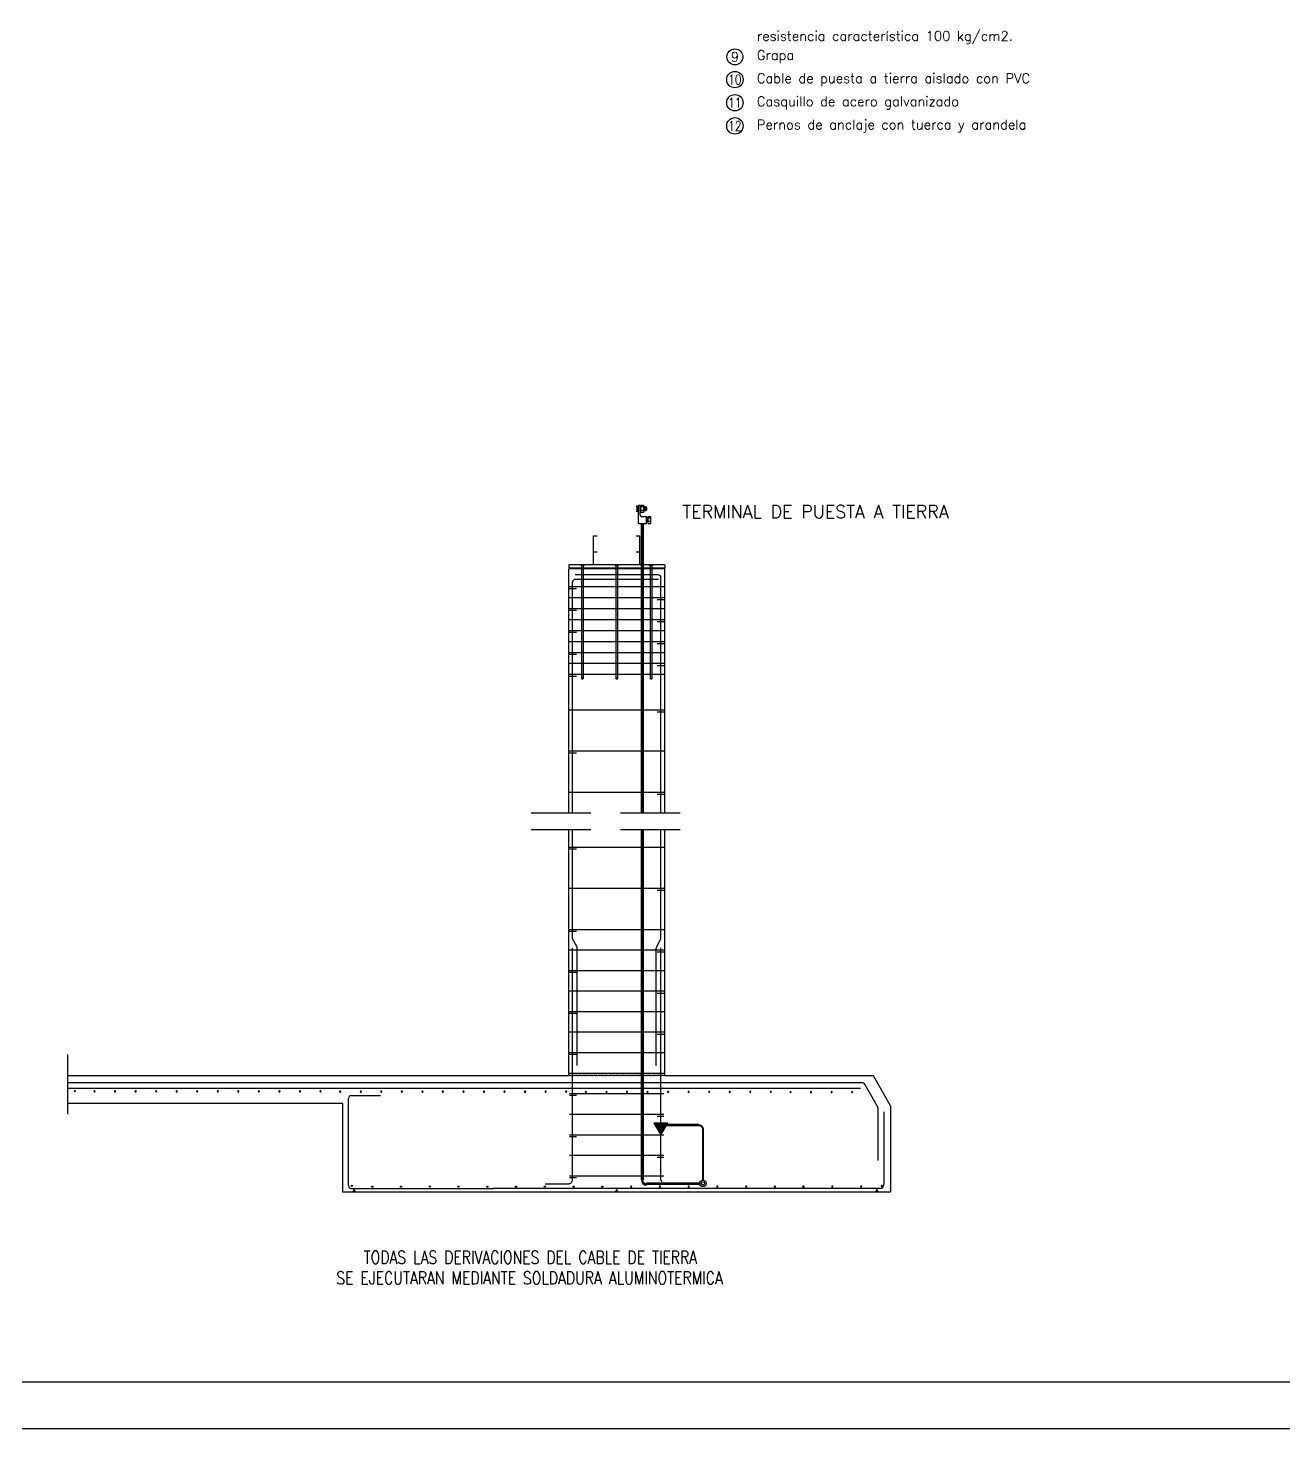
# Model space of a CAD drawing. Header units: millimetres. Extents: x 307650 to 308070, y 120844 to 121141.
# Drawn here: x 307802.7 to 307936.6, y 120844 to 120993.4 of the extents above; entities that cross this region are included whole.
import ezdxf
from ezdxf.enums import TextEntityAlignment as Align

# ---------------------------------------------------------------- set-up
doc = ezdxf.new("R2010")
doc.units = ezdxf.units.MM
doc.linetypes.add('TRAZOS2', pattern=[9.525, 6.35, -3.175])
for name, color, linetype in [('015', 1, 'Continuous'), ('018', 1, 'Continuous'), ('020', 1, 'Continuous'), ('025', 7, 'Continuous'), ('035', 4, 'Continuous'), ('04', 4, 'Continuous'), ('07', 6, 'Continuous'), ('0VERDE', 3, 'Continuous'), ('ELECTRICIDAD', 7, 'Continuous'), ('NTE-1', 7, 'Continuous'), ('NTE-TEXTOS', 7, 'Continuous'), ('PAVIMENTO', 7, 'Continuous'), ('PAVIMENTO1', 1, 'Continuous'), ('PTIERRA', 3, 'Continuous'), ('TEXTO', 7, 'Continuous')]:
    doc.layers.add(name, color=color, linetype=linetype)
doc.styles.add('NTE-ROM14', font='ROMAND8.shx', dxfattribs={"height": 1.4})
doc.styles.add('ROMANS', font='romans', dxfattribs={"height": 6})
doc.styles.get("Standard").update_dxf_attribs({"font": 'romans.shx'})
pattern_1 = [(75, (307810.394194, 120916.815916), (-0.04111594, 0.011016983), []), (75, (307810.411575, 120916.825954), (-0.04111594, 0.011016983), [])]

# ---------------------------------------------------------------- blocks, each defined once
blk = doc.blocks.new('A1')
at = {"layer": '015'}
blk.add_lwpolyline([(-841, 0), (-841, 594), (0, 594), (0, 0)], close=True, dxfattribs=at)
at = {"layer": '07'}
blk.add_lwpolyline([(-816, 10), (-816, 584), (-10, 584), (-10, 10)], close=True, dxfattribs=at)
blk = doc.blocks.new('A$C61DE634C')
at = {"layer": '015', "color": 7, "linetype": 'Continuous'}
blk.add_circle((66.63, 7.75), 1.17, dxfattribs=at)
at = {"layer": '020', "color": 7, "linetype": 'Continuous'}
for centre, radius in [((66.63, 10.98), 1.14), ((66.63, 4.46), 1.17), ((66.63, 1.17), 1.17)]:
    blk.add_circle(centre, radius, dxfattribs=at)
at = {"layer": 'NTE-TEXTOS', "color": 7, "style": 'NTE-ROM14'}
for s, height, p in [('resistencia característica 100 kg/cm2.', 1.3621, (69.75, 13.27)), ('Grapa', 1.362, (69.75, 10.55)), ('Cable de puesta a tierra aislado con PVC', 1.3621, (69.75, 7.26)), ('Casquillo de acero galvanizado', 1.3621, (69.75, 3.97)), ('Pernos de anclaje con tuerca y arandela', 1.3621, (69.75, 0.68))]:
    blk.add_text(s, height=height, dxfattribs=at).set_placement(p)
blk.add_text('9', height=1.36, dxfattribs=at).set_placement((66.63, 10.98, 0), align=Align.MIDDLE)
at = {"layer": 'NTE-TEXTOS', "color": 7, "style": 'NTE-ROM14', "width": 0.8}
for s, p in [('10', (66.63, 7.75, 0)), ('11', (66.63, 4.46, 0)), ('12', (66.63, 1.17, 0))]:
    blk.add_text(s, height=1.362, dxfattribs=at).set_placement(p, align=Align.MIDDLE)
blk = doc.blocks.new('REDONDO')
at = {"const_width": 0.015}
blk.add_lwpolyline([(-0.0075, 0, 1), (0.0075, 0, 1)], format="xyb", close=True, dxfattribs=at)
blk = doc.blocks.new('REDONDOS')
at = {"xscale": 8, "yscale": 8, "zscale": 8, "rotation": 359.9999999999984}
blk.add_blockref('REDONDO', (0, 0), dxfattribs=at)

msp = doc.modelspace()

# ---------------------------------------------------------------- hatches: boundary and pattern name
at = {"layer": '018'}
h = msp.add_hatch(dxfattribs=at)
h.set_pattern_fill('ANSI31', color=256, scale=0.272425, angle=315, style=0)
h.set_pattern_definition([(0, (307810.394194, 120916.815916), (1e-17, 0.034053082), [])])
h.paths.add_polyline_path([(307867.67, 120942.39), (307867.57, 120942.39), (307867.57, 120941.88), (307867.67, 120941.88)])
h = msp.add_hatch(dxfattribs=at)
h.set_pattern_fill('ANSI32', color=256, scale=0.11351, angle=30, style=0)
h.set_pattern_definition(pattern_1)
h.paths.add_polyline_path([(307868.35, 120941.95), (307868.63, 120941.95), (307868.63, 120942.32), (307868.35, 120942.32)])
h = msp.add_hatch(dxfattribs=at)
h.set_pattern_fill('ANSI32', color=256, scale=0.11351, angle=30, style=0)
h.set_pattern_definition(pattern_1)
h.paths.add_polyline_path([(307868.81, 120941.13), (307868.64, 120941.13), (307868.64, 120940.76), (307868.81, 120940.76)])

# ---------------------------------------------------------------- linework, layer by layer
at = {"color": 7, "linetype": 'Continuous'}
for p, q in [((307860.37, 120936.16, 0), (307860.37, 120935.8, 0)), ((307870.59, 120936.16, 0), (307870.59, 120935.8, 0)), ((307836.29, 120869.27, 0), (307836.29, 120878.75, 0))]:
    msp.add_line(p, q, dxfattribs=at)
at = {"color": 7}
msp.add_lwpolyline([(307885.34, 120869.87), (307885.34, 120869.87), (307885.34, 120869.87, -0.073016), (307885.31, 120869.9, -0.281061), (307885.31, 120869.91, -0.47607), (307885.33, 120869.91, -0.060371), (307885.38, 120869.84, -0.634771), (307885.36, 120869.81, -0.242313), (307885.3, 120869.86, -0.248819), (307885.3, 120869.88, -0.181084), (307885.32, 120869.9, -0.169015), (307885.36, 120869.9, -0.345044), (307885.37, 120869.89, -0.181711), (307885.35, 120869.84, -0.469208), (307885.32, 120869.84, -0.214718), (307885.32, 120869.87, -0.177327), (307885.34, 120869.89, -0.374799), (307885.36, 120869.89, -0.210641), (307885.36, 120869.86, -0.139067), (307885.36, 120869.84, -0.202198), (307885.35, 120869.84, -0.130518), (307885.34, 120869.84, -0.15704), (307885.33, 120869.85, -0.136694), (307885.33, 120869.86, -0.131407), (307885.33, 120869.87, -0.102649), (307885.34, 120869.88, -0.157307), (307885.34, 120869.88, -0.102329), (307885.35, 120869.88, -0.143615), (307885.36, 120869.87, -0.108168), (307885.36, 120869.87, -0.078993), (307885.36, 120869.86, -0.060207), (307885.36, 120869.85, -0.099726), (307885.35, 120869.85, -0.131383), (307885.35, 120869.85, -0.157147), (307885.34, 120869.85, -0.093011), (307885.34, 120869.85, -0.081884), (307885.34, 120869.85, -0.082731), (307885.34, 120869.85, -0.058976), (307885.34, 120869.86, -0.128247), (307885.34, 120869.87, -0.288955), (307885.34, 120869.87, -0.070258), (307885.35, 120869.87, -0.077583), (307885.35, 120869.87, -0.068603), (307885.35, 120869.87, -0.053873), (307885.35, 120869.86, -0.145924), (307885.35, 120869.86, -0.215054), (307885.35, 120869.85, -0.058518), (307885.35, 120869.85, -0.087895), (307885.35, 120869.85, -0.133414), (307885.34, 120869.85, -0.155511), (307885.34, 120869.86, -0.115338), (307885.34, 120869.86, -0.092393), (307885.34, 120869.86, -0.099888), (307885.34, 120869.86, -0.122045), (307885.35, 120869.86, -0.190061), (307885.35, 120869.86, -0.292213), (307885.35, 120869.86, -0.282349), (307885.35, 120869.86, -0.266678), (307885.35, 120869.86)], format="xyb", dxfattribs=at)
at = {"layer": '015'}
for p, q in [((307867.55, 120942.39, 0), (307867.79, 120942.39, 0)), ((307867.55, 120941.88, 0), (307867.79, 120941.88, 0)), ((307867.67, 120941.88, 0), (307867.67, 120942.39, 0)), ((307867.79, 120940.57, 0), (307867.79, 120942.5, 0)), ((307867.79, 120942.5, 0), (307867.96, 120942.5, 0)), ((307867.96, 120941.48, 0), (307867.96, 120942.5, 0)), ((307868.06, 120942.39, 0), (307867.96, 120942.39, 0)), ((307868.06, 120941.88, 0), (307867.96, 120941.88, 0)), ((307868.06, 120941.76, 0), (307868.06, 120942.5, 0)), ((307868.06, 120942.5, 0), (307868.35, 120942.5, 0)), ((307868.63, 120942.32, 0), (307868.06, 120942.32, 0)), ((307868.63, 120941.95, 0), (307868.06, 120941.95, 0)), ((307868.06, 120941.76, 0), (307868.35, 120941.76, 0)), ((307868.13, 120941.31, 0), (307868.64, 120941.31, 0)), ((307868.35, 120941.76, 0), (307868.35, 120942.5, 0)), ((307868.63, 120941.95, 0), (307868.63, 120942.32, 0)), ((307868.64, 120940.57, 0), (307868.64, 120941.31, 0)), ((307869.1, 120941.13, 0), (307868.64, 120941.13, 0)), ((307868.81, 120940.57, 0), (307868.81, 120941.31, 0)), ((307868.81, 120941.31, 0), (307869.1, 120941.31, 0)), ((307869.1, 120940.57, 0), (307869.1, 120941.31, 0)), ((307867.79, 120940.57, 0), (307868.64, 120940.57, 0)), ((307869.1, 120940.76, 0), (307868.64, 120940.76, 0)), ((307868.81, 120940.57, 0), (307869.1, 120940.57, 0)), ((307863.01, 120936.16, 0), (307863.01, 120939.25, 0)), ((307863.01, 120939.25, 0), (307863.4, 120939.25, 0)), ((307867.55, 120939.25, 0), (307867.94, 120939.25, 0)), ((307867.94, 120936.16, 0), (307867.94, 120939.25, 0)), ((307863.01, 120937.52, 0), (307863.4, 120937.52, 0)), ((307867.55, 120937.52, 0), (307867.94, 120937.52, 0))]:
    msp.add_line(p, q, dxfattribs=at)
at = {"layer": '015', "linetype": 'TRAZOS2'}
for p, q in [((307856.36, 120909.7, 0), (307874.14, 120909.7, 0)), ((307856.36, 120907.94, 0), (307874.14, 120907.94, 0)), ((307806.94, 120883.96, 0), (307806.94, 120876.71, 0))]:
    msp.add_line(p, q, dxfattribs=at)
at = {"layer": '015', "const_width": 0.114, "elevation": 0}
for points in [[(307867.61, 120942.39, 0.414214), (307867.55, 120942.45, 0.414214)], [(307867.61, 120941.88, -0.414214), (307867.55, 120941.82, -0.414214)]]:
    msp.add_lwpolyline(points, format="xyb", dxfattribs=at)
at = {"layer": '015'}
msp.add_circle((307874.66, 120870.21, 0), 0.17, dxfattribs=at)
for centre, radius, start, end in [((307868.13, 120941.48, 0), 0.17, 180, 270), ((307868.35, 120942.13, 0), 0.338, 326.9761, 33.0239)]:
    msp.add_arc(centre, radius, start, end, dxfattribs=at)
at = {"layer": '018', "color": 1}
for p, q in [((307868.63, 120942.32, 0), (307868.35, 120942.32, 0)), ((307868.35, 120942.32, 0), (307868.35, 120941.95, 0)), ((307868.35, 120941.95, 0), (307868.63, 120941.95, 0)), ((307868.63, 120941.95, 0), (307868.63, 120942.32, 0))]:
    msp.add_line(p, q, dxfattribs=at)
at = {"layer": '025'}
for p, q in [((307868.11, 120909.7, 0), (307868.11, 120940.57, 0)), ((307868.32, 120909.7, 0), (307868.32, 120940.57, 0)), ((307868.11, 120870.58, 0), (307868.11, 120907.94, 0)), ((307868.32, 120870.58, 0), (307868.32, 120907.94, 0)), ((307874.23, 120876.5, 0), (307870.61, 120876.5, 0)), ((307874.32, 120870.24, 0), (307868.66, 120870.24, 0))]:
    msp.add_line(p, q, dxfattribs=at)
msp.add_circle((307874.66, 120870.21, 0), 0.341, dxfattribs=at)
msp.add_arc((307868.66, 120870.58, 0), 0.545, 180, 270, dxfattribs=at)
at = {"layer": '035'}
for p, q in [((307869.9, 120935.08, 0), (307861.04, 120935.08, 0)), ((307860.77, 120909.7, 0), (307860.77, 120934.32, 0)), ((307861.06, 120934.61, 0), (307869.93, 120934.61, 0)), ((307870.19, 120909.7, 0), (307870.19, 120934.79, 0)), ((307860.77, 120896.27, 0), (307860.77, 120907.94, 0)), ((307870.19, 120896.27, 0), (307870.19, 120907.94, 0)), ((307861.21, 120895.47, 0), (307860.77, 120896.27, 0)), ((307869.74, 120895.47, 0), (307870.19, 120896.27, 0)), ((307860.77, 120870.6, 0), (307860.77, 120895.33, 0)), ((307861.27, 120882.8, 0), (307861.27, 120895.29, 0)), ((307869.69, 120882.8, 0), (307869.69, 120895.29, 0)), ((307870.19, 120870.6, 0), (307870.19, 120895.33, 0)), ((307836.89, 120869.98, 0), (307836.89, 120879.28, 0)), ((307837.18, 120879.58, 0), (307840.29, 120879.58, 0)), ((307893.96, 120877.85, 0), (307893.96, 120870.1, 0)), ((307837.18, 120869.68, 0), (307852.3, 120869.68, 0)), ((307893.54, 120869.68, 0), (307852.3, 120869.68, 0)), ((307857.85, 120870.18, 0), (307860.35, 120870.18, 0))]:
    msp.add_line(p, q, dxfattribs=at)
at = {"layer": '035', "elevation": 0}
msp.add_lwpolyline([(307893.33, 120872.66), (307893.33, 120878.2, 0.130731), (307893.27, 120878.4), (307891.94, 120880.73, 0.268921), (307891.58, 120880.94), (307806.94, 120880.94)], format="xyb", dxfattribs=at)
msp.add_lwpolyline([(307891.47, 120880.33), (307806.94, 120880.33)], dxfattribs=at)
at = {"layer": '035'}
for centre, radius, start, end in [((307869.9, 120934.79, 0), 0.292, 0, 90), ((307861.06, 120934.32, 0), 0.292, 90, 180), ((307860.93, 120895.29, 0), 0.334, 0, 33.1785), ((307870.02, 120895.29, 0), 0.334, 146.8215, 180), ((307837.18, 120879.28, 0), 0.292, 90, 180), ((307837.18, 120869.98, 0), 0.292, 180, 270), ((307860.35, 120870.6, 0), 0.417, 270, 0.0008), ((307870.61, 120870.6, 0), 0.417, 179.9992, 212.158)]:
    msp.add_arc(centre, radius, start, end, dxfattribs=at)
at = {"layer": '04', "color": 7}
for p, q in [((307870.59, 120936.16, 0), (307860.37, 120936.16, 0)), ((307870.59, 120935.8, 0), (307860.37, 120935.8, 0)), ((307870.06, 120936.16, 0), (307860.9, 120936.16, 0)), ((307860.37, 120881.67, 0), (307806.94, 120881.67, 0)), ((307892.85, 120881.67, 0), (307870.59, 120881.67, 0))]:
    msp.add_line(p, q, dxfattribs=at)
at = {"layer": '04', "color": 7, "ltscale": 50}
msp.add_line((307836.29, 120878.75, 0), (307806.94, 120878.75, 0), dxfattribs=at)
at = {"layer": '0VERDE'}
for p, q in [((307861.73, 120936.09, 0), (307861.73, 120924.04, 0)), ((307861.9, 120936.09, 0), (307861.9, 120924.04, 0)), ((307865.39, 120936.09, 0), (307865.39, 120924.04, 0)), ((307865.57, 120936.09, 0), (307865.57, 120924.04, 0)), ((307869.05, 120936.09, 0), (307869.05, 120924.04, 0)), ((307869.23, 120936.09, 0), (307869.23, 120924.04, 0)), ((307870.5, 120933.79, 0), (307860.45, 120933.79, 0)), ((307861.18, 120933.6, 0), (307860.45, 120933.6, 0)), ((307870.5, 120932.62, 0), (307860.45, 120932.62, 0)), ((307869.78, 120932.44, 0), (307870.5, 120932.44, 0)), ((307870.5, 120931.45, 0), (307860.45, 120931.45, 0)), ((307861.18, 120931.27, 0), (307860.45, 120931.27, 0)), ((307870.5, 120930.29, 0), (307860.45, 120930.29, 0)), ((307870.5, 120929.12, 0), (307860.45, 120929.12, 0)), ((307869.78, 120930.1, 0), (307870.5, 120930.1, 0)), ((307861.18, 120928.93, 0), (307860.45, 120928.93, 0)), ((307870.5, 120927.95, 0), (307860.45, 120927.95, 0)), ((307869.78, 120927.77, 0), (307870.5, 120927.77, 0)), ((307870.5, 120926.78, 0), (307860.45, 120926.78, 0)), ((307861.18, 120926.6, 0), (307860.45, 120926.6, 0)), ((307870.5, 120925.62, 0), (307860.45, 120925.62, 0)), ((307869.78, 120925.43, 0), (307870.5, 120925.43, 0)), ((307870.5, 120924.45, 0), (307860.45, 120924.45, 0)), ((307861.18, 120924.26, 0), (307860.45, 120924.26, 0)), ((307870.5, 120920.66, 0), (307860.45, 120920.66, 0)), ((307869.78, 120920.47, 0), (307870.5, 120920.47, 0)), ((307870.5, 120916.28, 0), (307860.45, 120916.28, 0)), ((307861.18, 120916.09, 0), (307860.45, 120916.09, 0)), ((307870.5, 120911.9, 0), (307860.45, 120911.9, 0)), ((307869.78, 120911.71, 0), (307870.5, 120911.71, 0)), ((307870.5, 120906.02, 0), (307860.45, 120906.02, 0)), ((307861.18, 120905.84, 0), (307860.45, 120905.84, 0)), ((307870.5, 120901.64, 0), (307860.45, 120901.64, 0)), ((307869.78, 120901.46, 0), (307870.5, 120901.46, 0)), ((307870.5, 120897.26, 0), (307860.45, 120897.26, 0)), ((307861.18, 120897.08, 0), (307860.45, 120897.08, 0)), ((307870.5, 120895.08, 0), (307860.45, 120895.08, 0)), ((307869.78, 120894.89, 0), (307870.5, 120894.89, 0)), ((307870.5, 120892.89, 0), (307860.45, 120892.89, 0)), ((307861.18, 120892.7, 0), (307860.45, 120892.7, 0)), ((307870.5, 120890.7, 0), (307860.45, 120890.7, 0)), ((307869.78, 120890.51, 0), (307870.5, 120890.51, 0)), ((307870.5, 120888.51, 0), (307860.45, 120888.51, 0)), ((307861.18, 120888.32, 0), (307860.45, 120888.32, 0)), ((307870.5, 120886.32, 0), (307860.45, 120886.32, 0)), ((307869.78, 120886.13, 0), (307870.5, 120886.13, 0)), ((307870.5, 120884.13, 0), (307860.45, 120884.13, 0)), ((307861.18, 120883.94, 0), (307860.45, 120883.94, 0)), ((307870.5, 120881.94, 0), (307860.45, 120881.94, 0)), ((307869.78, 120881.75, 0), (307870.5, 120881.75, 0)), ((307870.5, 120879.75, 0), (307860.45, 120879.75, 0)), ((307861.18, 120879.57, 0), (307860.45, 120879.57, 0)), ((307870.5, 120877.56, 0), (307860.45, 120877.56, 0)), ((307869.78, 120877.38, 0), (307870.5, 120877.38, 0)), ((307870.5, 120875.37, 0), (307860.45, 120875.37, 0)), ((307861.18, 120875.19, 0), (307860.45, 120875.19, 0)), ((307870.5, 120873.18, 0), (307860.45, 120873.18, 0)), ((307869.78, 120873, 0), (307870.5, 120873, 0)), ((307870.5, 120870.99, 0), (307860.45, 120870.99, 0)), ((307861.18, 120870.81, 0), (307860.45, 120870.81, 0))]:
    msp.add_line(p, q, dxfattribs=at)
at = {"layer": '0VERDE', "color": 2}
for p, q in [((307860.45, 120881.76, 0), (307860.37, 120881.67, 0)), ((307860.54, 120881.67, 0), (307860.45, 120881.76, 0)), ((307860.62, 120881.76, 0), (307860.54, 120881.67, 0)), ((307860.7, 120881.67, 0), (307860.62, 120881.76, 0)), ((307860.79, 120881.76, 0), (307860.7, 120881.67, 0)), ((307860.87, 120881.67, 0), (307860.79, 120881.76, 0)), ((307860.96, 120881.76, 0), (307860.87, 120881.67, 0)), ((307861.04, 120881.67, 0), (307860.96, 120881.76, 0)), ((307861.12, 120881.76, 0), (307861.04, 120881.67, 0)), ((307861.21, 120881.67, 0), (307861.12, 120881.76, 0)), ((307861.29, 120881.76, 0), (307861.21, 120881.67, 0)), ((307861.37, 120881.67, 0), (307861.29, 120881.76, 0)), ((307861.46, 120881.76, 0), (307861.37, 120881.67, 0)), ((307861.54, 120881.67, 0), (307861.46, 120881.76, 0)), ((307861.62, 120881.76, 0), (307861.54, 120881.67, 0)), ((307861.71, 120881.67, 0), (307861.62, 120881.76, 0)), ((307861.79, 120881.76, 0), (307861.71, 120881.67, 0)), ((307861.87, 120881.67, 0), (307861.79, 120881.76, 0)), ((307861.96, 120881.76, 0), (307861.87, 120881.67, 0)), ((307862.04, 120881.67, 0), (307861.96, 120881.76, 0)), ((307862.13, 120881.76, 0), (307862.04, 120881.67, 0)), ((307862.21, 120881.67, 0), (307862.13, 120881.76, 0)), ((307862.29, 120881.76, 0), (307862.21, 120881.67, 0)), ((307862.38, 120881.67, 0), (307862.29, 120881.76, 0)), ((307862.46, 120881.76, 0), (307862.38, 120881.67, 0)), ((307862.54, 120881.67, 0), (307862.46, 120881.76, 0)), ((307862.63, 120881.76, 0), (307862.54, 120881.67, 0)), ((307862.71, 120881.67, 0), (307862.63, 120881.76, 0)), ((307862.8, 120881.76, 0), (307862.71, 120881.67, 0)), ((307862.88, 120881.67, 0), (307862.8, 120881.76, 0)), ((307862.96, 120881.76, 0), (307862.88, 120881.67, 0)), ((307863.05, 120881.67, 0), (307862.96, 120881.76, 0)), ((307863.13, 120881.76, 0), (307863.05, 120881.67, 0)), ((307863.13, 120881.76, 0), (307863.05, 120881.67, 0)), ((307863.21, 120881.67, 0), (307863.13, 120881.76, 0)), ((307863.3, 120881.76, 0), (307863.21, 120881.67, 0)), ((307863.38, 120881.67, 0), (307863.3, 120881.76, 0)), ((307863.46, 120881.76, 0), (307863.38, 120881.67, 0)), ((307863.55, 120881.67, 0), (307863.46, 120881.76, 0)), ((307863.63, 120881.76, 0), (307863.55, 120881.67, 0)), ((307863.63, 120881.76, 0), (307863.55, 120881.67, 0)), ((307863.72, 120881.67, 0), (307863.63, 120881.76, 0)), ((307863.8, 120881.76, 0), (307863.72, 120881.67, 0)), ((307863.88, 120881.67, 0), (307863.8, 120881.76, 0)), ((307863.97, 120881.76, 0), (307863.88, 120881.67, 0)), ((307864.05, 120881.67, 0), (307863.97, 120881.76, 0)), ((307864.13, 120881.76, 0), (307864.05, 120881.67, 0)), ((307864.22, 120881.67, 0), (307864.13, 120881.76, 0)), ((307864.3, 120881.76, 0), (307864.22, 120881.67, 0)), ((307864.38, 120881.67, 0), (307864.3, 120881.76, 0)), ((307864.47, 120881.76, 0), (307864.38, 120881.67, 0)), ((307864.55, 120881.67, 0), (307864.47, 120881.76, 0)), ((307864.64, 120881.76, 0), (307864.55, 120881.67, 0)), ((307864.72, 120881.67, 0), (307864.64, 120881.76, 0)), ((307864.8, 120881.76, 0), (307864.72, 120881.67, 0)), ((307864.89, 120881.67, 0), (307864.8, 120881.76, 0)), ((307864.97, 120881.76, 0), (307864.89, 120881.67, 0)), ((307865.05, 120881.67, 0), (307864.97, 120881.76, 0)), ((307865.14, 120881.76, 0), (307865.05, 120881.67, 0)), ((307865.22, 120881.67, 0), (307865.14, 120881.76, 0)), ((307865.3, 120881.76, 0), (307865.22, 120881.67, 0)), ((307865.39, 120881.67, 0), (307865.3, 120881.76, 0)), ((307865.47, 120881.76, 0), (307865.39, 120881.67, 0)), ((307865.56, 120881.67, 0), (307865.47, 120881.76, 0)), ((307865.64, 120881.76, 0), (307865.56, 120881.67, 0)), ((307865.72, 120881.67, 0), (307865.64, 120881.76, 0)), ((307865.81, 120881.76, 0), (307865.72, 120881.67, 0)), ((307865.89, 120881.67, 0), (307865.81, 120881.76, 0)), ((307865.97, 120881.76, 0), (307865.89, 120881.67, 0)), ((307866.06, 120881.67, 0), (307865.97, 120881.76, 0)), ((307866.14, 120881.76, 0), (307866.06, 120881.67, 0)), ((307866.22, 120881.67, 0), (307866.14, 120881.76, 0)), ((307866.31, 120881.76, 0), (307866.22, 120881.67, 0)), ((307866.39, 120881.67, 0), (307866.31, 120881.76, 0)), ((307866.48, 120881.76, 0), (307866.39, 120881.67, 0)), ((307866.56, 120881.67, 0), (307866.48, 120881.76, 0)), ((307866.64, 120881.76, 0), (307866.56, 120881.67, 0)), ((307866.73, 120881.67, 0), (307866.64, 120881.76, 0)), ((307866.81, 120881.76, 0), (307866.73, 120881.67, 0)), ((307866.89, 120881.67, 0), (307866.81, 120881.76, 0)), ((307866.98, 120881.76, 0), (307866.89, 120881.67, 0)), ((307867.06, 120881.67, 0), (307866.98, 120881.76, 0)), ((307867.14, 120881.76, 0), (307867.06, 120881.67, 0)), ((307867.23, 120881.67, 0), (307867.14, 120881.76, 0)), ((307867.31, 120881.76, 0), (307867.23, 120881.67, 0)), ((307867.4, 120881.67, 0), (307867.31, 120881.76, 0)), ((307867.48, 120881.76, 0), (307867.4, 120881.67, 0)), ((307867.56, 120881.67, 0), (307867.48, 120881.76, 0)), ((307867.65, 120881.76, 0), (307867.56, 120881.67, 0)), ((307867.73, 120881.67, 0), (307867.65, 120881.76, 0)), ((307867.81, 120881.76, 0), (307867.73, 120881.67, 0)), ((307867.9, 120881.67, 0), (307867.81, 120881.76, 0)), ((307867.98, 120881.76, 0), (307867.9, 120881.67, 0)), ((307868.07, 120881.67, 0), (307867.98, 120881.76, 0)), ((307868.15, 120881.76, 0), (307868.07, 120881.67, 0)), ((307868.23, 120881.67, 0), (307868.15, 120881.76, 0)), ((307868.32, 120881.76, 0), (307868.23, 120881.67, 0)), ((307868.4, 120881.67, 0), (307868.32, 120881.76, 0)), ((307868.48, 120881.76, 0), (307868.4, 120881.67, 0)), ((307868.57, 120881.67, 0), (307868.48, 120881.76, 0)), ((307868.65, 120881.76, 0), (307868.57, 120881.67, 0)), ((307868.73, 120881.67, 0), (307868.65, 120881.76, 0)), ((307868.82, 120881.76, 0), (307868.73, 120881.67, 0)), ((307868.9, 120881.67, 0), (307868.82, 120881.76, 0)), ((307868.99, 120881.76, 0), (307868.9, 120881.67, 0)), ((307869.07, 120881.67, 0), (307868.99, 120881.76, 0)), ((307869.15, 120881.76, 0), (307869.07, 120881.67, 0)), ((307869.24, 120881.67, 0), (307869.15, 120881.76, 0)), ((307869.32, 120881.76, 0), (307869.24, 120881.67, 0)), ((307869.4, 120881.67, 0), (307869.32, 120881.76, 0)), ((307869.49, 120881.76, 0), (307869.4, 120881.67, 0)), ((307869.57, 120881.67, 0), (307869.49, 120881.76, 0)), ((307869.65, 120881.76, 0), (307869.57, 120881.67, 0)), ((307869.74, 120881.67, 0), (307869.65, 120881.76, 0)), ((307869.82, 120881.76, 0), (307869.74, 120881.67, 0)), ((307869.91, 120881.67, 0), (307869.82, 120881.76, 0)), ((307869.99, 120881.76, 0), (307869.91, 120881.67, 0)), ((307870.07, 120881.67, 0), (307869.99, 120881.76, 0)), ((307870.16, 120881.76, 0), (307870.07, 120881.67, 0)), ((307870.24, 120881.67, 0), (307870.16, 120881.76, 0)), ((307870.32, 120881.76, 0), (307870.24, 120881.67, 0)), ((307870.41, 120881.67, 0), (307870.32, 120881.76, 0)), ((307870.49, 120881.76, 0), (307870.41, 120881.67, 0)), ((307870.58, 120881.67, 0), (307870.49, 120881.76, 0))]:
    msp.add_line(p, q, dxfattribs=at)
at = {"layer": '0VERDE', "color": 7, "elevation": 0}
for points in [[(307862.06, 120936.16), (307862.04, 120936.13), (307862.03, 120936.11), (307862.02, 120936.1), (307862.01, 120936.11), (307862.01, 120936.11), (307861.98, 120936.1), (307861.96, 120936.11), (307861.93, 120936.09), (307861.9, 120936.09), (307861.85, 120936.09), (307861.84, 120936.08), (307861.82, 120936.1), (307861.76, 120936.08), (307861.74, 120936.1), (307861.73, 120936.09), (307861.66, 120936.09), (307861.64, 120936.11), (307861.63, 120936.11), (307861.63, 120936.14), (307861.61, 120936.14), (307861.57, 120936.16), (307861.57, 120936.16)], [(307865.72, 120936.16), (307865.7, 120936.13), (307865.69, 120936.11), (307865.68, 120936.1), (307865.67, 120936.11), (307865.67, 120936.11), (307865.65, 120936.1), (307865.62, 120936.11), (307865.59, 120936.09), (307865.56, 120936.09), (307865.51, 120936.09), (307865.5, 120936.08), (307865.48, 120936.1), (307865.42, 120936.08), (307865.4, 120936.1), (307865.39, 120936.09), (307865.32, 120936.09), (307865.3, 120936.11), (307865.29, 120936.11), (307865.29, 120936.14), (307865.28, 120936.14), (307865.23, 120936.16), (307865.23, 120936.16)], [(307869.38, 120936.16), (307869.36, 120936.13), (307869.35, 120936.11), (307869.34, 120936.1), (307869.33, 120936.11), (307869.33, 120936.11), (307869.31, 120936.1), (307869.28, 120936.11), (307869.25, 120936.09), (307869.22, 120936.09), (307869.17, 120936.09), (307869.16, 120936.08), (307869.14, 120936.1), (307869.08, 120936.08), (307869.06, 120936.1), (307869.06, 120936.09), (307868.98, 120936.09), (307868.96, 120936.11), (307868.95, 120936.11), (307868.95, 120936.14), (307868.94, 120936.14), (307868.89, 120936.16), (307868.89, 120936.16)]]:
    msp.add_lwpolyline(points, dxfattribs=at)
at = {"layer": '0VERDE'}
for centre in [(307861.82, 120924.04, 0), (307865.48, 120924.04, 0), (307869.14, 120924.04, 0)]:
    msp.add_circle(centre, 0.0876, dxfattribs=at)
for points in [[(307837.24, 120869.27, 0), (307837.74, 120869.27, 0), (307837.49, 120869.68, 0)], [(307865.73, 120869.27, 0), (307865.23, 120869.27, 0), (307865.48, 120869.68, 0)], [(307893.45, 120869.27, 0), (307892.95, 120869.27, 0), (307893.2, 120869.68, 0)]]:
    msp.add_solid(points, dxfattribs=at)
at = {"layer": 'ELECTRICIDAD', "color": 7}
for p, q in [((307868.11, 120940.57, 0), (307868.32, 120940.57, 0)), ((307868.11, 120909.7, 0), (307868.32, 120909.7, 0)), ((307868.11, 120907.94, 0), (307868.32, 120907.94, 0))]:
    msp.add_line(p, q, dxfattribs=at)
at = {"layer": 'ELECTRICIDAD', "color": 7, "const_width": 0.204, "elevation": 0}
for points in [[(307868.22, 120940.57), (307868.22, 120909.7)], [(307874.67, 120875.98), (307874.66, 120870.55)]]:
    msp.add_lwpolyline(points, dxfattribs=at)
for points in [[(307868.22, 120907.94), (307868.22, 120870.55, 0.414213), (307868.62, 120870.15, 0.001255), (307874.33, 120870.16, 2.397188)], [(307870.77, 120876.41), (307874.24, 120876.41, -0.414213), (307874.67, 120875.98, 0)]]:
    msp.add_lwpolyline(points, format="xyb", dxfattribs=at)
at = {"layer": 'NTE-1', "color": 7, "elevation": 0}
msp.add_lwpolyline([(307870.91, 120876.65), (307869.44, 120876.65), (307870.17, 120875.38)], close=True, dxfattribs=at)
at = {"layer": 'NTE-1', "color": 7}
msp.add_solid([(307869.44, 120876.65, 0), (307870.91, 120876.65, 0), (307870.17, 120875.38, 0)], dxfattribs=at)
at = {"layer": 'PAVIMENTO'}
for p, q in [((307870.59, 120935.71, 0), (307860.37, 120935.71, 0)), ((307870.59, 120935.71, 0), (307860.37, 120935.71, 0)), ((307860.37, 120909.7, 0), (307860.37, 120935.71, 0)), ((307870.59, 120909.7, 0), (307870.59, 120935.71, 0)), ((307860.37, 120881.67, 0), (307860.37, 120907.94, 0)), ((307870.59, 120881.67, 0), (307870.59, 120907.94, 0))]:
    msp.add_line(p, q, dxfattribs=at)
at = {"layer": 'PAVIMENTO1', "color": 7}
for p, q in [((307894.67, 120878.5, 0), (307892.85, 120881.67, 0)), ((307894.67, 120878.5, 0), (307894.67, 120869.27, 0)), ((307894.67, 120869.27, 0), (307836.29, 120869.27, 0))]:
    msp.add_line(p, q, dxfattribs=at)
at = {"layer": 'PAVIMENTO1', "color": 6}
msp.add_arc((307893.54, 120870.1, 0), 0.417, 270, 0, dxfattribs=at)

# ---------------------------------------------------------------- block references
at = {"xscale": 0.5, "yscale": 0.5, "zscale": 0.5}
msp.add_blockref('A1', (308070.44, 120844.04), dxfattribs=at)
at = {"layer": 'PAVIMENTO', "yscale": 1.074600418098271, "zscale": 1.074590735303051, "rotation": 180}
for p, xscale in [((307807.72, 120880.05, 0), 1.074588497169316), ((307809.82, 120880.02, 0), 1.074588497169316), ((307812.01, 120880.02, 0), 1.074588497169316), ((307814.2, 120880.02, 0), 1.074588497169316), ((307816.39, 120880.02, 0), 1.074588497169316), ((307818.58, 120880.02, 0), 1.074588497169316), ((307820.77, 120880.02, 0), 1.074588497169316), ((307822.96, 120880.02, 0), 1.074588497169316), ((307825.15, 120880.02, 0), 1.074588497169316), ((307827.34, 120880.02, 0), 1.074588497169316), ((307829.53, 120880.02, 0), 1.074588497169316), ((307831.72, 120880.02, 0), 1.074588497169316), ((307833.9, 120880.02, 0), 1.074588497169316), ((307836.01, 120880, 0), 1.074588497169316), ((307838.2, 120880, 0), 1.074588497169316), ((307840.39, 120880, 0), 1.074588497169316), ((307842.58, 120880, 0), 1.074588497169316), ((307844.77, 120880, 0), 1.074588497169316), ((307846.95, 120880, 0), 1.074588497169316), ((307849.14, 120880, 0), 1.074588497169316), ((307851.33, 120880, 0), 1.074588497169316), ((307853.52, 120880, 0), 1.074588497169316), ((307855.71, 120880, 0), 1.074588497169316), ((307857.9, 120880, 0), 1.074588497169316), ((307860.09, 120880, 0), 1.074588497169316), ((307862.19, 120879.97, 0), 1.074588497169316), ((307864.38, 120879.97, 0), 1.074588497169316), ((307866.57, 120879.97, 0), 1.074588497169316), ((307868.76, 120879.97, 0), 1.074588497169316), ((307870.95, 120879.97, 0), 1.074588497169316), ((307873.14, 120879.97, 0), 1.074588497169316), ((307875.33, 120879.97, 0), 1.074588497169316), ((307877.52, 120879.97, 0), 1.074588497169316), ((307879.71, 120879.97, 0), 1.074588497169316), ((307881.9, 120879.97, 0), 1.074588497169316), ((307884, 120879.94, 0), 1.074588497169316), ((307886.19, 120879.94, 0), 1.074588497169316), ((307888.38, 120879.94, 0), 1.074588497169316), ((307890.57, 120879.94, 0), 1.074588497169316), ((307837.24, 120869.94, 0), -1.074588497169316), ((307839.43, 120869.87, 0), -1.074588497169316), ((307842.49, 120869.87, 0), -1.074588497169316), ((307845.56, 120869.87, 0), -1.074588497169316), ((307848.62, 120869.87, 0), -1.074588497169316), ((307851.69, 120869.87, 0), -1.074588497169316), ((307854.75, 120869.87, 0), -1.074588497169316), ((307857.82, 120869.87, 0), -1.074588497169316), ((307860.88, 120869.87, 0), -1.074588497169316), ((307863.95, 120869.87, 0), -1.074588497169316), ((307867.01, 120869.87, 0), 1.074588497169316), ((307870.07, 120869.87, 0), 1.074588497169316), ((307873.14, 120869.87, 0), 1.074588497169316), ((307876.2, 120869.87, 0), 1.074588497169316), ((307879.27, 120869.87, 0), 1.074588497169316), ((307882.33, 120869.87, 0), 1.074588497169316), ((307885.4, 120869.87, 0), 1.074588497169316), ((307888.46, 120869.87, 0), 1.074588497169316), ((307891.53, 120869.87, 0), 1.074588497169316), ((307893.71, 120869.94, 0), 1.074588497169316)]:
    msp.add_blockref('REDONDOS', p, dxfattribs=dict(at, xscale=xscale))
at = {"layer": 'PTIERRA', "xscale": 0.75, "yscale": 0.75, "zscale": 0.75}
msp.add_blockref('A$C61DE634C', (307828.1, 120982.06), dxfattribs=at)

# ---------------------------------------------------------------- texts
at = {"layer": 'ELECTRICIDAD', "color": 7, "width": 0.8}
for s, p in [('TODAS LAS DERIVACIONES DEL CABLE DE TIERRA', (307838.5, 120861.66, 0)), ('SE EJECUTARAN MEDIANTE SOLDADURA ALUMINOTERMICA', (307835.59, 120859.46, 0))]:
    msp.add_text(s, height=1.3621, dxfattribs=at).set_placement(p)
at = {"layer": 'TEXTO', "insert": (307872.48, 120941.82, 0), "char_height": 1.3621, "attachment_point": 4, "style": 'ROMANS'}
msp.add_mtext('TERMINAL DE PUESTA A TIERRA', dxfattribs=at)

doc.saveas('drawing.dxf')
